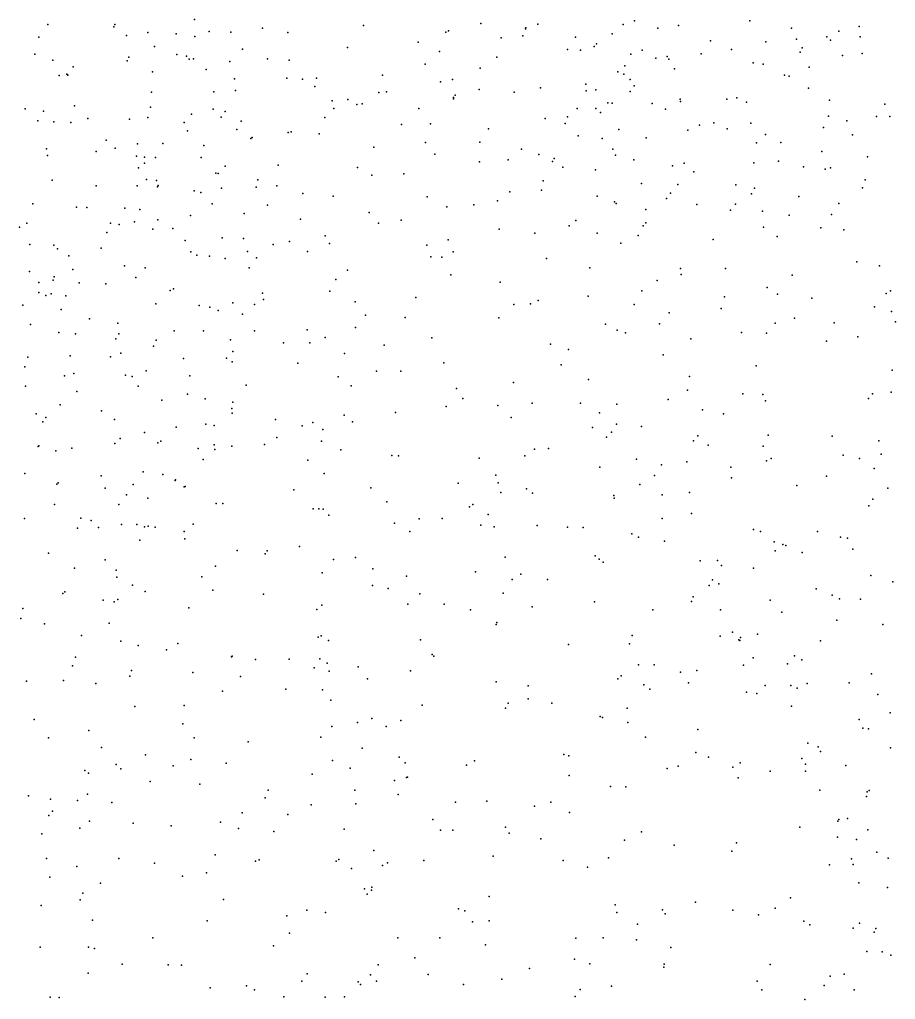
# Model space of a CAD drawing. Header units: metres. Extents: x -25 to 25, y -27.8 to 27.8.
# Drawn here: x -0.192 to 1.355, y 3.49 to 5.223 of the extents above; entities that cross this region are included whole.
import ezdxf

# ---------------------------------------------------------------- set-up
doc = ezdxf.new("R2010")
doc.units = ezdxf.units.M

msp = doc.modelspace()

# ---------------------------------------------------------------- linework, layer by layer
for p in [(0.1168, 5.2227, 27.6789), (0.6224, 5.2157, 13.9833), (0.7233, 5.2148, 27.689), (0.8941, 5.2206, 14.1181), (1.0982, 5.2206, 18.4934), (-0.1424, 5.2142, -4.7399), (-0.0258, 5.2097, 27.3809), (-0.0243, 5.2138, 18.8347), (0.0341, 5.1999, 18.471), (0.0842, 5.1973, 27.5277), (0.1423, 5.2017, 27.7884), (0.1811, 5.2002, 14.0155), (0.2369, 5.2076, 9.1696), (0.2817, 5.1997, 17.3628), (0.4154, 5.212, -5.1385), (0.5609, 5.2002, 26.696), (0.5655, 5.2031, -0.6478), (0.7014, 5.2065, 1.0972), (0.7021, 5.2082, -5.5891), (0.855, 5.1975, 28.0993), (0.8744, 5.2138, -5.6794), (0.9357, 5.2078, 9.1187), (0.9722, 5.2124, 25.5492), (1.1717, 5.2076, 25.8986), (1.255, 5.2024, -11.6283), (1.2913, 5.2103, 10.754), (-0.1584, 5.1916, 15.2927), (-0.0038, 5.1948, 28.204), (0.1173, 5.1929, 28.0026), (0.5118, 5.183, 17.1053), (0.6584, 5.1906, 21.6531), (0.6969, 5.1938, 27.2144), (0.7902, 5.1916, 8.9789), (0.8273, 5.1797, 17.1428), (1.0283, 5.1852, 9.87), (1.1263, 5.1834, -25.5477), (1.1805, 5.1881, 22.771), (1.2341, 5.1923, -5.6618), (1.2405, 5.1862, -4.3604), (1.2929, 5.1921, -4.8455), (0.0457, 5.175, 27.426), (0.2014, 5.1706, -5.0543), (0.3873, 5.1734, -23.5894), (0.5498, 5.1665, 26.8475), (0.7758, 5.17, 0.7341), (0.7986, 5.1689, 13.9875), (0.8231, 5.1754, 0.3464), (0.908, 5.1689, 15.0362), (1.0653, 5.1699, 22.2992), (1.1868, 5.1651, 10.6461), (1.1905, 5.1726, 28.1634), (1.2964, 5.1628, -4.6078), (-0.1654, 5.1614, -20.7638), (-0.1334, 5.1508, 27.2016), (-0.0021, 5.15, -4.9141), (0.0004, 5.1561, 26.2581), (0.0852, 5.1607, 28.1401), (0.1027, 5.1583, 15.3702), (0.1075, 5.1525, 26.3794), (0.115, 5.1533, -23.6609), (0.1788, 5.1484, 27.8896), (0.2459, 5.1536, -21.0633), (0.2842, 5.1508, 26.5891), (0.6509, 5.1562, 27.4993), (0.8879, 5.1615, 1.8616), (0.9321, 5.1547, 21.95), (0.9521, 5.1573, 9.2931), (0.955, 5.1529, 14.8159), (1.0119, 5.1621, -11.674), (1.1041, 5.1462, 25.7372), (1.2615, 5.159, -25.8063), (-0.098, 5.1393, 13.8382), (0.0422, 5.1304, -1.194), (0.1375, 5.1342, 27.5606), (0.5244, 5.1438, 15.3529), (0.6215, 5.1368, 8.9577), (0.8645, 5.1306, 17.9128), (0.8772, 5.1411, 14.2758), (0.9651, 5.1358, 9.681), (1.1215, 5.1439, 25.1378), (1.2029, 5.1384, 18.6363), (-0.1225, 5.1238, 2.4357), (-0.1087, 5.126, 28.3402), (-0.1069, 5.1242, -1.3509), (0.1874, 5.1177, 27.7769), (0.28, 5.1193, 21.4362), (0.3075, 5.1172, 17.0567), (0.3323, 5.1189, 13.9723), (0.4486, 5.1245, 21.5082), (0.5516, 5.1127, -5.5601), (0.5724, 5.1167, 27.655), (0.8756, 5.1262, 17.6817), (0.8863, 5.1168, 18.1332), (1.1595, 5.1243, 2.5889), (1.1672, 5.1228, -3.6954), (0.0404, 5.0944, 18.3543), (0.1511, 5.0952, -21.442), (0.1889, 5.0976, 27.678), (0.3291, 5.1044, -5.2281), (0.4423, 5.0941, -0.7825), (0.456, 5.095, -5.4284), (0.6195, 5.0992, 16.99), (0.6815, 5.0946, -0.5481), (0.7279, 5.1019, 28.2022), (0.8079, 5.1083, 0.5742), (0.8089, 5.0966, 1.0555), (0.8258, 5.0987, 1.5354), (0.8868, 5.0958, 14.5511), (0.8937, 5.1055, 2.4832), (1.2019, 5.1012, -5.7893), (0.3598, 5.0793, 15.3918), (0.3877, 5.0817, 9.3618), (0.5742, 5.0829, 2.3944), (0.5744, 5.0851, 13.8852), (0.5772, 5.0889, 28.0123), (0.9746, 5.0822, 1.7552), (0.9756, 5.0778, -25.335), (1.0574, 5.0821, 25.4243), (1.0748, 5.0841, 1.9558), (1.0923, 5.077, -24.9992), (1.2388, 5.0805, 10.4278), (-0.1828, 5.0652, -21.8132), (-0.15, 5.0609, 19.2754), (-0.0954, 5.0701, -10.6269), (0.0388, 5.0678, 26.5734), (0.1494, 5.0643, -20.896), (0.1709, 5.0605, 26.8078), (0.3626, 5.0656, 9.0288), (0.4033, 5.0725, 2.3794), (0.4131, 5.0736, 26.98), (0.5129, 5.0654, 27.1547), (0.7927, 5.0654, 16.9375), (0.8259, 5.0657, 14.1033), (0.8473, 5.0754, 1.3653), (0.855, 5.0747, 21.8324), (0.9253, 5.0744, -23.9434), (0.9491, 5.0641, 16.9557), (1.3367, 5.0734, 25.688), (-0.1601, 5.0439, 27.1233), (-0.132, 5.0418, 15.4689), (-0.1018, 5.041, 26.3751), (-0.0719, 5.0478, 28.3408), (0.0019, 5.0469, 18.5386), (0.0341, 5.0498, 28.2511), (0.1114, 5.0554, 13.8625), (0.1639, 5.05, 27.5282), (0.1993, 5.043, -5.1697), (0.3471, 5.0499, 9.2138), (0.7361, 5.048, 2.4173), (0.776, 5.0506, 13.8457), (0.8342, 5.0583, 14.8872), (1.2372, 5.0519, -24.8363), (1.2691, 5.044, 2.6792), (1.322, 5.0516, 2.3616), (1.3456, 5.0514, -4.38), (0.0982, 5.0408, 18.0579), (0.1044, 5.0263, 15.4638), (0.1914, 5.0284, 27.967), (0.2874, 5.0243, 16.9031), (0.4827, 5.0375, 27.5474), (0.5335, 5.0387, -11.136), (0.6362, 5.0297, 21.611), (0.7716, 5.039, 15.0976), (0.8667, 5.0283, -0.2797), (0.9886, 5.0271, -25.6763), (1.009, 5.0358, 17.1381), (1.0344, 5.0401, 22.109), (1.0581, 5.0295, 2.5171), (1.0998, 5.0395, 25.2514), (1.2279, 5.032, 2.1377), (-0.0395, 5.0098, 26.8529), (0.2164, 5.0125, 17.6252), (0.2186, 5.014, 27.7645), (0.2819, 5.0229, -23.6982), (0.3372, 5.0206, -10.9483), (0.7948, 5.0174, -0.454), (0.8371, 5.0123, 17.8107), (0.9147, 5.0138, 17.4808), (1.1259, 5.0197, 25.5861), (1.2796, 5.0189, -3.6604), (-0.1447, 4.9943, 26.5446), (-0.0571, 4.9895, 18.7613), (-0.0234, 4.9951, 27.218), (0.0161, 5.0031, -21.7053), (0.0605, 5.0035, 27.3152), (0.1332, 5.0003, 28.1506), (0.4333, 4.9972, 27.3489), (0.5248, 5.0057, 9.4991), (0.6208, 5.0059, 15.3108), (0.6946, 4.9939, -11.3624), (0.8557, 4.9939, 0.7453), (1.1095, 5.005, -5.8711), (1.1525, 5.0052, 10.718), (1.225, 4.9895, 10.8664), (-0.143, 4.9824, 28.4119), (0.0143, 4.9814, 28.2971), (0.0285, 4.9794, -1.2363), (0.0478, 4.9791, 17.0723), (0.1282, 4.9787, 21.3768), (0.5416, 4.9848, -0.714), (0.6711, 4.9745, -5.7686), (0.7251, 4.9841, 14.4088), (0.749, 4.9719, 13.5536), (0.7521, 4.9769, 9.6253), (0.8608, 4.9831, 28.4032), (0.8932, 4.9746, 0.1826), (1.1487, 4.9722, -11.7612), (1.3057, 4.9799, -4.0387), (0.0175, 4.9607, 13.6942), (0.0284, 4.969, 27.0596), (0.1709, 4.9638, 27.4583), (0.2643, 4.9653, 13.7753), (0.4047, 4.9614, -0.8552), (0.6203, 4.971, 13.7317), (0.7674, 4.9619, 9.1624), (0.825, 4.957, 17.9993), (0.9612, 4.964, 21.9678), (0.9818, 4.9691, 18.4241), (1.1048, 4.9694, -25.8995), (1.1929, 4.9622, 28.4205), (1.231, 4.9585, 10.5497), (1.2403, 4.9607, 18.7042), (-0.135, 4.9387, 26.9718), (0.0317, 4.9402, 18.174), (0.0495, 4.9381, 16.8033), (0.1541, 4.9511, 17.4259), (0.1582, 4.9506, 27.1873), (0.2286, 4.9396, 27.9314), (0.4301, 4.9479, -5.5474), (0.4866, 4.9501, 9.3326), (0.7328, 4.9378, 13.4022), (0.9992, 4.9536, 16.8495), (1.302, 4.9392, 24.8551), (-0.0572, 4.9288, 28.3626), (0.0155, 4.9285, -5.1007), (0.051, 4.9272, -23.7729), (0.0522, 4.9294, 27.2602), (0.1163, 4.9199, 28.1924), (0.1643, 4.9245, 13.6629), (0.2259, 4.9263, 27.6313), (0.2623, 4.9287, 27.364), (0.7299, 4.9214, 9.4668), (0.9064, 4.933, -5.8915), (0.9707, 4.9314, 2.4277), (1.073, 4.9303, 1.272), (1.1061, 4.9247, 22.3281), (1.2969, 4.9254, 23.0908), (0.1276, 4.9169, 17.7879), (0.3083, 4.9151, 27.5668), (0.3619, 4.9108, 13.6408), (0.5278, 4.9092, 13.5564), (0.6737, 4.9183, 14.2129), (0.8281, 4.9105, 21.7878), (0.9506, 4.9063, 0.8877), (0.9576, 4.9156, -24.9952), (1.1011, 4.9147, 17.0416), (1.1844, 4.9099, 25.0404), (-0.1692, 4.8971, 15.6545), (-0.0921, 4.8911, 27.1717), (-0.0734, 4.8903, 18.593), (-0.0063, 4.8895, 27.1979), (0.02, 4.8869, 2.4511), (0.148, 4.897, -1.1377), (0.2454, 4.8947, -5.3575), (0.5628, 4.8915, 13.3419), (0.6105, 4.8951, 14.5778), (0.652, 4.902, 14.9304), (0.8589, 4.9004, 16.7593), (0.8615, 4.8976, 18.2676), (0.9144, 4.887, -0.1401), (1.0046, 4.8958, -24.0361), (1.064, 4.8857, 1.1059), (1.0728, 4.8963, 22.1642), (1.2551, 4.8976, 1.9168), (0.052, 4.8689, -20.9), (0.1093, 4.8764, -5.2348), (0.2046, 4.8799, 15.5439), (0.304, 4.8701, 13.4654), (0.4253, 4.8819, 21.4584), (0.4816, 4.8683, 2.3609), (1.1201, 4.8841, 22.7291), (1.1673, 4.877, 2.4301), (1.2422, 4.8784, 1.5953), (-0.1924, 4.8557, 16.613), (-0.1796, 4.8625, 13.5262), (-0.0318, 4.8625, 17.1505), (-0.0164, 4.8604, 21.3868), (0.0106, 4.8654, 27.2974), (0.0429, 4.8521, 28.2778), (0.0784, 4.8532, 15.6346), (0.4418, 4.8625, 15.4014), (0.6552, 4.8519, 14.0459), (0.7786, 4.8582, -23.8858), (0.7908, 4.8673, -0.5257), (0.9097, 4.8583, 13.5557), (0.9144, 4.8633, 28.5213), (1.1219, 4.8558, 16.7784), (1.2232, 4.8547, -5.9314), (1.264, 4.8508, 1.4348), (-0.0381, 4.8461, 18.2987), (0.1655, 4.837, -21.617), (0.203, 4.8359, 27.4923), (0.3474, 4.8403, 16.6727), (0.565, 4.8332, 9.2141), (0.7178, 4.8452, 16.7121), (0.8284, 4.8451, -25.2609), (0.9007, 4.8412, -0.2984), (1.0329, 4.8342, 17.3077), (1.1465, 4.8392, -24.7221), (-0.1741, 4.8251, 28.4345), (-0.1318, 4.824, 18.9752), (-0.1252, 4.8174, 16.4532), (-0.0484, 4.8185, 27.1478), (0.0999, 4.832, 27.4771), (0.2555, 4.8249, -23.7877), (0.2845, 4.8301, -1.0218), (0.3552, 4.8266, 13.2712), (0.5275, 4.8239, -5.7282), (0.8703, 4.8274, 17.6255), (-0.1054, 4.8051, 2.5528), (0.11, 4.8121, 27.3176), (0.1208, 4.8065, 28.1798), (0.1431, 4.8043, 27.7389), (0.1706, 4.8003, 28.1097), (0.2106, 4.8126, 27.9912), (0.2262, 4.8016, 27.6044), (0.3163, 4.8129, 2.3706), (0.5343, 4.803, 13.2122), (0.5536, 4.8028, -0.7772), (0.5738, 4.812, 21.5484), (0.7388, 4.8005, 2.3202), (-0.0068, 4.7874, 15.766), (0.0293, 4.7841, 17.9018), (0.2132, 4.7837, 21.3937), (0.815, 4.7837, 13.6688), (0.9757, 4.7827, 17.4502), (1.0552, 4.7828, 0.8284), (1.2873, 4.7945, 1.2613), (1.3271, 4.7873, 1.8095), (-0.1752, 4.7773, 19.1892), (-0.1313, 4.768, -10.6246), (-0.0981, 4.7807, 28.3784), (0.0132, 4.7668, 28.2969), (0.3868, 4.7795, 28.2445), (0.5699, 4.7712, 14.147), (0.9768, 4.7719, 2.3197), (1.173, 4.7708, 10.9489), (-0.1587, 4.7578, 27.5208), (-0.1332, 4.7621, 15.9294), (-0.0869, 4.7575, 27.1014), (-0.0401, 4.7557, 27.6375), (0.0796, 4.7466, 28.2259), (0.3662, 4.7634, -5.5777), (0.6568, 4.7582, 28.4982), (0.9342, 4.7614, 21.9186), (1.1285, 4.749, 10.6029), (-0.1586, 4.7401, -5.0246), (-0.1458, 4.7351, 17.1625), (-0.1369, 4.7376, -22.0261), (-0.1107, 4.7344, 16.1871), (0.0734, 4.744, 16.4374), (0.2366, 4.7389, 16.5826), (0.3556, 4.7426, -11.0756), (0.5077, 4.7315, 15.1634), (0.8125, 4.7335, 17.9316), (0.907, 4.7429, 13.3138), (1.0532, 4.7323, 18.5452), (1.1467, 4.7375, 22.8876), (1.2077, 4.7301, 18.6814), (1.3391, 4.7383, 28.524), (1.3468, 4.7434, 11.0323), (-0.1865, 4.7176, 2.6768), (0.0482, 4.72, -21.8324), (0.1251, 4.7175, 2.407), (0.1438, 4.7141, 27.9944), (0.1842, 4.722, 28.0513), (0.2225, 4.7188, 27.9339), (0.2383, 4.7279, 27.7852), (0.4006, 4.7238, -21.1416), (0.6812, 4.719, -0.7244), (0.7102, 4.7201, 13.7778), (0.7239, 4.7262, -11.5461), (0.8937, 4.7187, 18.3399), (1.0475, 4.7122, 0.6292), (1.3181, 4.7151, -11.8737), (-0.1192, 4.7103, 18.2797), (0.1586, 4.7085, 15.6483), (0.2013, 4.7021, 27.4883), (0.4186, 4.7003, 15.3642), (0.4892, 4.6959, -11.2468), (0.6545, 4.6955, 16.717), (0.9557, 4.7044, 0.0469), (1.1771, 4.695, 17.0342), (1.3484, 4.7064, 23.2879), (-0.1733, 4.6834, 18.5412), (-0.0689, 4.6936, 17.3655), (-0.0191, 4.6859, 27.1692), (0.4013, 4.6781, 16.6346), (0.8432, 4.6841, 17.7662), (0.9386, 4.685, -0.2121), (1.1426, 4.686, -5.9902), (1.2471, 4.6868, 0.9804), (1.3552, 4.6886, 1.1327), (-0.123, 4.6695, 13.4564), (-0.0936, 4.6673, -15.8554), (-0.0171, 4.6672, -20.8845), (0.0807, 4.6723, 27.2826), (0.1325, 4.6726, 27.3701), (0.2228, 4.6727, 27.6569), (0.3157, 4.6743, 21.4406), (0.3473, 4.6606, 13.233), (0.536, 4.6599, -0.8829), (0.8635, 4.6737, 13.5232), (0.8783, 4.669, -0.5137), (1.0833, 4.6696, 22.2468), (1.1274, 4.6681, 22.5618), (1.2888, 4.6616, -24.5768), (-0.0222, 4.6582, 17.6225), (0.0441, 4.6455, 15.8957), (0.0492, 4.6557, -1.354), (0.1802, 4.6564, -5.4216), (0.2738, 4.6514, -21.6202), (0.3202, 4.6511, 28.3044), (0.4519, 4.647, 14.2008), (0.7457, 4.6486, 21.7341), (0.994, 4.6582, 10.5667), (1.2335, 4.6543, -24.0885), (-0.1778, 4.626, 27.0505), (-0.1032, 4.6281, 27.1119), (-0.0315, 4.6265, -5.2134), (-0.0134, 4.6327, 27.9231), (0.1845, 4.6356, 27.9783), (0.3815, 4.6321, 14.5459), (0.7775, 4.6397, -5.938), (0.9447, 4.6298, -25.9034), (-0.1833, 4.6087, -1.6207), (0.0974, 4.6237, 16.274), (0.1731, 4.6242, 28.1776), (0.1834, 4.6174, 27.4999), (0.2992, 4.6152, 15.4941), (0.5571, 4.616, 2.2015), (0.7643, 4.6122, -11.7192), (1.1094, 4.6106, 17.2605), (-0.1129, 4.5929, 17.4833), (-0.0966, 4.5971, 21.4878), (-0.0054, 4.5938, 28.2287), (0.0065, 4.5914, 13.4019), (0.0313, 4.6019, 16.1075), (0.1083, 4.5931, 21.4375), (0.3705, 4.591, 2.2191), (0.438, 4.6009, -21.4874), (0.4812, 4.601, 28.4796), (0.9912, 4.5916, 17.4913), (1.3493, 4.6026, 24.8947), (-0.182, 4.5748, -5.0506), (0.017, 4.5748, 27.2452), (0.2082, 4.5764, 27.7162), (0.3935, 4.5752, -1.0829), (0.6804, 4.5812, 28.5847), (0.8126, 4.5864, 16.8181), (-0.0912, 4.5651, 2.572), (0.1045, 4.5602, 27.3779), (0.5798, 4.5703, 13.8871), (0.9876, 4.5676, 16.8997), (1.0855, 4.5609, 18.5491), (1.1208, 4.5597, 0.5162), (1.3147, 4.5609, 10.9647), (1.3477, 4.5638, 18.7246), (-0.1207, 4.5415, 28.2899), (0.0588, 4.5496, -10.8209), (0.1357, 4.5525, 28.0137), (0.1841, 4.5461, 27.5963), (0.5908, 4.553, 13.2603), (0.6524, 4.5404, 16.7846), (0.7136, 4.5448, 2.1146), (0.799, 4.5447, -25.39), (0.863, 4.5426, -25.7093), (0.9534, 4.5512, 18.3923), (1.1255, 4.5488, 10.8684), (1.3079, 4.5526, 0.87), (-0.1629, 4.5256, 27.0848), (-0.0479, 4.531, -1.5176), (0.1828, 4.5353, 27.8725), (0.1835, 4.5269, 2.2519), (0.3814, 4.5236, 14.8758), (0.4719, 4.5281, 14.0419), (0.5611, 4.5385, 21.6367), (0.8324, 4.5276, -11.9367), (1.0141, 4.533, -6.028), (1.0516, 4.5255, 0.3296), (-0.1514, 4.5115, 27.9391), (-0.1461, 4.5191, 17.8917), (-0.0248, 4.5159, 28.1979), (0.1369, 4.5072, -5.4383), (0.1512, 4.505, 27.5006), (0.2596, 4.5154, -11.0692), (0.3069, 4.5047, -23.7499), (0.3257, 4.5101, 16.6285), (0.396, 4.5113, 15.074), (0.6762, 4.5193, 13.6996), (0.8624, 4.5072, 18.1854), (0.0284, 4.4926, 21.5229), (0.0845, 4.5023, -1.4042), (0.3433, 4.4981, 21.5405), (0.8199, 4.5014, 13.4266), (0.8533, 4.4932, 21.9137), (0.9064, 4.5031, -0.6286), (1.1306, 4.488, 10.7036), (-0.0241, 4.4735, 2.4043), (-0.0148, 4.4823, 13.5087), (0.052, 4.4747, 27.3629), (0.0569, 4.4775, 28.069), (0.1515, 4.4707, 27.7846), (0.2402, 4.4716, 15.4846), (0.2621, 4.4836, -5.5641), (0.3409, 4.4773, 14.5668), (0.8446, 4.4847, -25.1264), (0.9982, 4.4781, 0.0455), (1.0058, 4.4865, 2.0854), (1.0243, 4.47, 10.5839), (1.2432, 4.486, 0.6582), (1.3258, 4.4779, -6.1057), (-0.1598, 4.4682, 28.2604), (-0.1587, 4.4693, 21.6139), (-0.1281, 4.4602, -15.7879), (-0.1002, 4.4647, 7.327), (0.1231, 4.4643, 7.2923), (0.1528, 4.4624, 13.4469), (0.1826, 4.4684, -20.9179), (0.3752, 4.462, -21.6744), (0.7174, 4.463, 13.3135), (0.742, 4.4646, 10.4382), (1.1216, 4.4683, -12.21), (1.2627, 4.4524, 28.6887), (1.3301, 4.4543, 20.7494), (0.1322, 4.4449, 27.6399), (0.3172, 4.4438, 15.3405), (0.4654, 4.4518, -21.0836), (0.477, 4.4513, 2.033), (0.6195, 4.4475, -0.9729), (0.7002, 4.4517, -5.9259), (0.8976, 4.4453, 17.7738), (0.942, 4.4356, -24.9291), (0.9866, 4.4409, -0.1356), (1.1275, 4.4425, 17.1592), (1.1354, 4.4467, 22.3947), (1.2919, 4.4465, 2.1077), (-0.1829, 4.42, 27.1442), (0.0259, 4.4233, 16.0499), (0.0607, 4.4183, -22.0744), (0.3455, 4.4202, 14.3247), (0.8329, 4.4315, 2.0099), (1.0645, 4.4316, 17.4107), (1.3175, 4.4289, 18.6535), (-0.1265, 4.4016, 2.5028), (-0.124, 4.4037, 27.2118), (-0.0481, 4.416, 28.1195), (0.0081, 4.401, 28.0285), (0.0823, 4.4079, 27.5075), (0.0832, 4.409, 2.2048), (0.5827, 4.403, 13.3892), (0.6493, 4.4171, -21.3107), (0.6535, 4.4039, 16.884), (0.9034, 4.4008, 28.7099), (0.9298, 4.4166, 18.2914), (1.0654, 4.4124, -23.9624), (1.2333, 4.4155, 23.0278), (-0.0414, 4.3944, -5.2756), (0.0984, 4.3966, 28.323), (0.0999, 4.3973, 27.7469), (0.292, 4.3915, -1.3157), (0.4283, 4.3946, -5.737), (0.6582, 4.3865, 10.5509), (0.7032, 4.3933, 28.6534), (0.7141, 4.3853, 13.5153), (0.9911, 4.3865, -0.3038), (1.1808, 4.3989, 0.4235), (1.3416, 4.394, 0.7529), (-0.0169, 4.3655, 7.4979), (-0.0037, 4.3824, 27.3871), (0.0341, 4.3764, 15.8838), (0.1552, 4.367, 16.5149), (0.1668, 4.367, 2.0824), (0.4565, 4.3703, -23.6372), (0.6085, 4.3656, -21.514), (0.8577, 4.3811, -23.8144), (0.8583, 4.3766, -25.5029), (0.9428, 4.3825, 10.4776), (1.3151, 4.3749, 20.9209), (-0.131, 4.3651, 28.1403), (0.3263, 4.358, 14.6669), (0.3364, 4.3577, 21.6341), (0.3439, 4.3571, -11.3556), (0.6027, 4.3614, 10.3475), (0.9947, 4.3492, 17.6729), (1.308, 4.363, 23.1599), (-0.1837, 4.3404, 13.6864), (-0.0841, 4.3412, 21.6758), (-0.0659, 4.3371, 2.3077), (0.3543, 4.3468, 15.0654), (0.4698, 4.3326, -11.6032), (0.5137, 4.3399, 16.8471), (0.5544, 4.3405, -1.1136), (0.6356, 4.3475, 1.9127), (0.9433, 4.3406, -25.7111), (-0.09, 4.3236, 28.0366), (-0.0527, 4.3249, -20.8209), (-0.0126, 4.3303, 27.9517), (0.015, 4.3298, -10.8669), (0.0283, 4.3261, 27.5562), (0.0348, 4.3268, 16.2922), (0.0473, 4.3253, 27.6761), (0.0982, 4.3176, -1.5283), (0.1141, 4.3305, -23.6913), (0.4969, 4.3179, 13.5349), (0.6226, 4.3286, 13.6766), (0.646, 4.3259, -12.086), (0.722, 4.3281, 21.8463), (0.7758, 4.3255, -0.898), (0.8036, 4.3247, 10.3244), (1.1047, 4.3214, 10.7348), (1.117, 4.3179, -6.1382), (1.2175, 4.3177, 22.5194), (0.0201, 4.3025, 27.7594), (0.0997, 4.3046, 21.6617), (0.8897, 4.3133, -12.3882), (0.9015, 4.3076, -25.2751), (0.9471, 4.3005, 17.9599), (1.1412, 4.2995, 2.002), (1.2582, 4.3079, 20.6669), (1.2705, 4.3058, 18.5459), (-0.1416, 4.2795, 27.316), (0.1923, 4.2841, 15.4718), (0.245, 4.2833, -22.0105), (0.3024, 4.2914, -20.9024), (1.1427, 4.2837, 18.4295), (1.1562, 4.2948, 0.2861), (1.1615, 4.2927, 22.3383), (1.1902, 4.2808, -25.9515), (1.2799, 4.2864, 22.6976), (-0.0414, 4.2676, 27.5159), (0.2415, 4.2783, 16.6664), (0.3624, 4.2683, 14.1611), (0.4014, 4.2715, 13.8368), (0.6658, 4.2724, 10.1925), (0.8245, 4.2749, 10.7824), (0.8316, 4.2687, 21.9568), (0.8386, 4.2637, -6.0466), (1.01, 4.2659, 10.5703), (1.0406, 4.2666, 17.1158), (-0.0954, 4.2528, 27.4366), (-0.0219, 4.2493, -22.5113), (0.1535, 4.2564, 28.4425), (0.3424, 4.2446, 14.9395), (0.4318, 4.2514, -21.8333), (0.6135, 4.2465, -21.1074), (1.0479, 4.2578, -0.0537), (1.1045, 4.2526, 17.4666), (-0.0206, 4.237, 16.0433), (0.1299, 4.2375, -5.4865), (0.4912, 4.2385, -11.9002), (0.6779, 4.2329, -12.3754), (0.6934, 4.2425, -1.0244), (0.7407, 4.2326, 1.8162), (1.0319, 4.2323, -0.2733), (1.312, 4.2398, -6.1958), (1.3509, 4.2285, 22.9623), (-0.1122, 4.2111, 27.8282), (0.0069, 4.2226, -1.7088), (0.0295, 4.2115, 16.4118), (0.149, 4.2139, 1.9346), (0.4314, 4.2219, -23.4774), (0.4591, 4.2171, -5.8182), (1.0262, 4.222, 17.7603), (1.043, 4.2252, 18.2221), (1.2151, 4.2165, 20.3117), (-0.1158, 4.2082, 27.5065), (-0.0446, 4.1961, 13.7895), (-0.0254, 4.1935, 2.0924), (-0.019, 4.1976, -5.3192), (0.2388, 4.2071, -5.6103), (0.5151, 4.2074, 10.4936), (0.6623, 4.2084, 10.6875), (0.8232, 4.1931, -23.5233), (0.9949, 4.194, 1.878), (0.9976, 4.202, 22.0713), (1.134, 4.1961, 17.2577), (1.2437, 4.2053, 20.1506), (1.2563, 4.1988, 20.9411), (1.2938, 4.1978, 0.5705), (-0.1865, 4.1817, 7.5305), (0.1067, 4.1825, 15.6144), (0.3327, 4.1799, 16.8165), (0.3415, 4.1872, 28.5419), (0.4937, 4.189, 10.2783), (0.5577, 4.1892, 1.76), (0.6046, 4.179, -5.9379), (0.7135, 4.1843, 28.6685), (0.9266, 4.1794, 10.4627), (1.046, 4.1791, -0.4705), (1.1547, 4.1751, -23.762), (-0.1904, 4.1636, 27.8557), (1.2517, 4.1606, -12.236), (-0.1484, 4.1546, -15.8818), (-0.0342, 4.1555, 16.2183), (0.6497, 4.1534, -23.2394), (0.6511, 4.1566, 16.9858), (1.333, 4.1533, 19.8559), (-0.0833, 4.1335, 21.8714), (-0.0133, 4.1235, 15.8584), (0.3351, 4.1309, -1.4962), (0.3403, 4.1333, -11.7732), (0.3534, 4.125, 14.1022), (0.5162, 4.1261, 28.595), (0.8903, 4.1339, 17.0966), (1.0455, 4.1325, -25.3324), (1.0672, 4.1397, 20.1953), (1.0787, 4.1259, 19.9367), (1.0801, 4.1252, 28.7127), (1.0813, 4.1305, 17.8796), (1.1118, 4.1361, 20.3981), (1.2228, 4.1242, 18.3204), (0.0171, 4.1161, -1.8442), (0.0672, 4.1082, -5.4237), (0.0874, 4.1199, 16.5867), (0.7778, 4.118, 10.2139), (0.8853, 4.1193, -6.1104), (-0.0934, 4.0952, -23.2282), (0.1822, 4.0958, 15.4256), (0.1835, 4.0973, 16.7132), (0.2246, 4.0913, -22.8389), (0.2837, 4.0918, 21.7777), (0.3383, 4.0925, 14.6307), (0.5365, 4.1003, -1.3199), (0.5396, 4.0972, -20.9618), (1.1036, 4.0944, -0.3395), (1.1772, 4.0981, 1.9429), (1.1901, 4.0908, 17.3868), (-0.0987, 4.0802, -2.0747), (0.0052, 4.0719, 28.3835), (0.328, 4.0768, -5.7304), (0.3511, 4.0848, 14.9136), (0.406, 4.0784, -22.9882), (0.4983, 4.0711, 16.9447), (0.9013, 4.0822, -0.912), (0.9289, 4.0819, 28.6961), (1.0045, 4.072, -0.7901), (1.0865, 4.0815, 22.1245), (1.1647, 4.0838, 18.1521), (-0.1148, 4.054, 2.0948), (0.0021, 4.0616, 1.9601), (0.1136, 4.0686, -23.0582), (0.1979, 4.0612, -11.4613), (0.3545, 4.0709, 14.3069), (0.4224, 4.0569, -22.7162), (0.8647, 4.0574, 1.765), (0.8709, 4.0627, -12.4626), (0.9753, 4.0689, 10.5684), (1.313, 4.0663, 0.6676), (-0.1801, 4.053, -10.8225), (-0.0577, 4.0489, 16.07), (0.2779, 4.0388, -1.6439), (0.3426, 4.0376, 1.7056), (0.6499, 4.0519, -21.2001), (0.7061, 4.0448, -1.1333), (0.9104, 4.0464, 20.156), (0.9211, 4.0388, 19.9041), (0.9895, 4.0503, 10.7719), (1.1252, 4.0452, 20.7141), (1.1703, 4.0452, 17.6812), (1.1814, 4.0408, -0.0265), (1.199, 4.0491, -25.0625), (1.2737, 4.05, -23.5307), (0.1664, 4.0356, -1.7616), (0.3573, 4.0192, 13.9485), (0.706, 4.0221, 17.055), (1.0922, 4.0338, 19.7005), (1.1103, 4.0313, -0.6406), (1.3242, 4.0295, -25.6531), (0.0113, 4.0083, 15.7312), (0.0985, 4.01, 1.8266), (0.5189, 4.0105, 10.6381), (0.6662, 4.0052, 10.7682), (0.6709, 4.0143, 10.0871), (0.7481, 4.0139, 28.6502), (0.8812, 4.0054, 21.9318), (1.1717, 4.0088, -0.2217), (-0.1667, 3.9855, 28.2491), (0.4298, 3.9873, -12.1263), (0.8336, 3.9908, 10.7954), (0.8374, 3.9886, 10.3253), (1.2913, 3.9851, 0.5152), (1.3461, 3.997, 1.0544), (0.0961, 3.9775, 15.5663), (0.3595, 3.973, 14.454), (0.4045, 3.9802, 10.2863), (0.4554, 3.9731, 21.7948), (0.4813, 3.9833, -21.9341), (0.8824, 3.9798, 20.3116), (1.0063, 3.9675, 17.1594), (1.2978, 3.9697, -25.3554), (1.3078, 3.9688, 22.413), (-0.1415, 3.9529, 22.0225), (-0.0702, 3.966, 16.2296), (0.1163, 3.9529, -1.9261), (0.34, 3.9541, 15.0681), (0.9138, 3.9538, -23.0537), (-0.0477, 3.9359, 16.4043), (0.2114, 3.946, -5.6165), (0.4128, 3.9348, 10.4671), (1.2003, 3.9432, -0.3675), (1.219, 3.9368, 22.2625), (1.3467, 3.9351, -23.2751), (0.0299, 3.9229, 21.9353), (0.4785, 3.9187, -1.5362), (0.7693, 3.9232, -6.1014), (0.7779, 3.9213, 20.1604), (1.0027, 3.9272, -0.8761), (1.0252, 3.9189, 20.6916), (1.19, 3.9161, -0.5584), (1.2229, 3.9287, 17.5266), (-0.0219, 3.906, -20.8214), (-0.0135, 3.898, 14.0138), (0.0789, 3.9035, -11.383), (0.1099, 3.9143, -5.4503), (0.1724, 3.9079, 13.9967), (0.3603, 3.9125, -1.6773), (0.3915, 3.8995, 14.752), (0.4888, 3.9089, 16.97), (0.5971, 3.9046, -5.9868), (0.6117, 3.9119, -1.3403), (0.9517, 3.8989, 10.6796), (0.9716, 3.9027, 1.7624), (1.0678, 3.9009, 22.0691), (1.0811, 3.9084, -6.2177), (1.1964, 3.9063, 21.0416), (1.2674, 3.9039, 0.2485), (-0.077, 3.8951, 16.0794), (-0.0704, 3.8903, 1.9462), (0.3247, 3.8887, 21.8097), (0.4914, 3.8826, 1.6109), (0.4932, 3.8835, -20.8928), (0.7787, 3.8865, 19.8342), (1.0772, 3.882, 20.849), (1.1339, 3.8937, -0.7069), (1.1963, 3.8939, 19.4996), (0.0385, 3.8758, -2.1339), (0.1263, 3.8709, 16.7371), (0.4698, 3.8775, -5.8909), (0.8518, 3.8667, -1.0536), (0.879, 3.8662, 20.5027), (-0.1769, 3.8504, 2.0705), (-0.0725, 3.8531, -5.12), (0.2417, 3.847, 1.668), (0.2471, 3.8605, -11.7876), (0.3997, 3.8602, -11.9568), (0.4765, 3.8525, 10.0082), (1.2217, 3.8601, -12.3271), (1.3039, 3.8494, 28.5502), (1.3056, 3.8575, 0.8386), (1.3088, 3.8596, 21.298), (-0.1381, 3.8443, -2.4561), (-0.0901, 3.842, -11.1298), (-0.0294, 3.8388, 16.5311), (0.3227, 3.8346, 10.3373), (0.4015, 3.8362, 14.3039), (0.5776, 3.8389, -12.0944), (0.6335, 3.8406, 17.0454), (0.7176, 3.8323, 28.5703), (0.7463, 3.8392, 10.1672), (-0.1405, 3.8157, -4.974), (-0.1344, 3.8232, 14.0789), (0.2007, 3.82, -20.836), (0.2815, 3.8176, 16.8807), (0.7793, 3.8206, -12.3448), (-0.0688, 3.8057, 15.9351), (0.0084, 3.8022, 28.3669), (0.0755, 3.7975, 15.5519), (0.1625, 3.8036, 28.4626), (0.5376, 3.8083, -21.6526), (0.6664, 3.795, 10.8211), (1.1864, 3.7947, 22.2075), (1.2532, 3.8058, 17.6532), (1.255, 3.8084, 17.4062), (1.2706, 3.8103, -0.4108), (-0.1533, 3.7834, 22.1194), (-0.0859, 3.7931, 16.2651), (0.1944, 3.7923, 15.3328), (0.2568, 3.7872, 14.0797), (0.3811, 3.7915, 10.5662), (0.5511, 3.7895, 21.7864), (0.5733, 3.7895, -1.4941), (0.6725, 3.7842, 1.5977), (0.9066, 3.7868, 28.5684), (1.2531, 3.7773, -23.1198), (1.3066, 3.7903, 17.8996), (0.7285, 3.7743, 19.7374), (0.8765, 3.7719, 19.5526), (0.9641, 3.7633, 20.7676), (1.0746, 3.7671, 19.4368), (1.2863, 3.773, 0.1092), (0.153, 3.746, -5.4889), (0.4335, 3.7537, 14.5722), (0.6445, 3.7439, 19.9452), (1.0664, 3.7526, 17.1702), (1.3223, 3.7508, 19.3877), (-0.145, 3.7395, 1.9677), (-0.091, 3.7253, 16.0819), (-0.0169, 3.7394, 15.6952), (0.0457, 3.7311, 16.6613), (0.2245, 3.7346, -1.9283), (0.2311, 3.7371, -5.627), (0.3671, 3.7347, -5.7972), (0.3717, 3.7377, -22.2692), (0.4489, 3.7272, 14.7257), (0.4576, 3.7317, 10.7571), (0.522, 3.7361, -5.9381), (0.7681, 3.7357, -6.1091), (0.8481, 3.7405, 17.1255), (1.239, 3.7284, 21.2468), (1.2774, 3.739, 0.3332), (1.2805, 3.7288, 0.6015), (1.3427, 3.7404, 1.1713), (0.0954, 3.7083, -5.3359), (0.138, 3.7143, -2.0912), (0.3939, 3.7218, 10.0746), (0.811, 3.7241, -1.1635), (-0.139, 3.7063, 28.2184), (-0.0493, 3.6959, -20.8451), (1.2907, 3.6967, 0.7682), (-0.0809, 3.678, -11.3492), (0.4173, 3.6859, 14.9514), (0.4218, 3.6762, 1.5389), (0.4293, 3.6837, -21.8539), (0.4299, 3.689, -22.5943), (1.341, 3.6882, 22.4328), (-0.1542, 3.6567, -2.6013), (-0.0855, 3.6662, 16.371), (0.168, 3.6669, 16.8023), (0.6371, 3.6723, -1.395), (0.8602, 3.6574, 10.6799), (1.0021, 3.6623, 20.8945), (1.1698, 3.67, 28.4773), (0.2796, 3.6381, 15.1516), (0.3151, 3.6483, 14.2041), (0.3484, 3.644, -1.7825), (0.5831, 3.6507, -11.8509), (0.5942, 3.6468, 28.5106), (0.8631, 3.6442, 20.7104), (0.9434, 3.6489, 21.9783), (0.9481, 3.6415, 19.4401), (1.068, 3.6481, -23.0463), (1.1134, 3.6402, 1.8521), (1.1425, 3.6518, -6.2584), (-0.0636, 3.6306, 15.8194), (0.1388, 3.6296, 14.2098), (0.6079, 3.6276, 21.8366), (0.6371, 3.6295, 20.2754), (0.8993, 3.6237, 28.4995), (1.1936, 3.6287, -0.7696), (1.2043, 3.6223, 17.235), (1.2916, 3.625, 17.6292), (0.2848, 3.6076, 28.4351), (1.2804, 3.6161, 17.399), (1.3176, 3.6093, 21.3915), (1.3207, 3.6156, 0.9718), (0.043, 3.5991, -5.1329), (0.476, 3.5993, 10.8454), (0.5504, 3.5993, -22.7763), (0.6309, 3.5868, 19.7664), (0.7907, 3.5987, 10.4369), (0.8388, 3.599, -22.9827), (0.8979, 3.5957, -1.0708), (-0.1562, 3.5828, -4.5399), (-0.0705, 3.5825, -4.8341), (-0.0598, 3.5802, 1.7347), (0.2561, 3.5852, -1.8943), (0.9585, 3.582, 1.7242), (1.3047, 3.575, -0.0812), (1.3316, 3.5747, -6.3269), (1.3473, 3.5689, 17.8329), (-0.0114, 3.5527, 22.1232), (0.0699, 3.5515, 15.4279), (0.4411, 3.5516, -1.661), (0.5059, 3.5637, 14.6058), (0.788, 3.5617, 1.5808), (0.8152, 3.5533, 21.9294), (0.9465, 3.5528, -6.1687), (1.1338, 3.5524, 22.2051), (-0.071, 3.537, -2.4778), (0.0934, 3.5508, 1.5637), (0.3156, 3.5354, 14.3992), (0.5294, 3.5342, 10.0726), (0.7088, 3.545, 10.8326), (0.946, 3.5476, -12.2619), (1.2647, 3.5353, 0.1315), (0.3066, 3.5225, 1.4444), (0.4058, 3.5216, -21.0567), (0.4102, 3.517, -5.7759), (0.4274, 3.5338, -21.2923), (0.4383, 3.5226, 14.8461), (0.592, 3.5169, -5.9416), (0.6595, 3.526, 17.0908), (1.1111, 3.5227, 28.412), (1.2399, 3.5314, 22.3318), (0.1444, 3.5108, -5.2815), (0.2087, 3.5143, -5.4537), (0.2225, 3.5072, 10.2115), (0.7983, 3.5078, 10.666), (0.8534, 3.514, 19.4706), (1.119, 3.5076, 19.3293), (1.2294, 3.5148, 21.2892), (1.2823, 3.5072, 0.6845), (-0.1383, 3.4945, 16.1513), (-0.1222, 3.4937, 16.3675), (0.2748, 3.4952, 10.7655), (0.3478, 3.4946, -22.2099), (0.3819, 3.495, -11.6255), (0.7892, 3.4956, -11.9264), (1.1952, 3.4904, -12.3667)]:
    msp.add_point(p)

doc.saveas('drawing.dxf')
